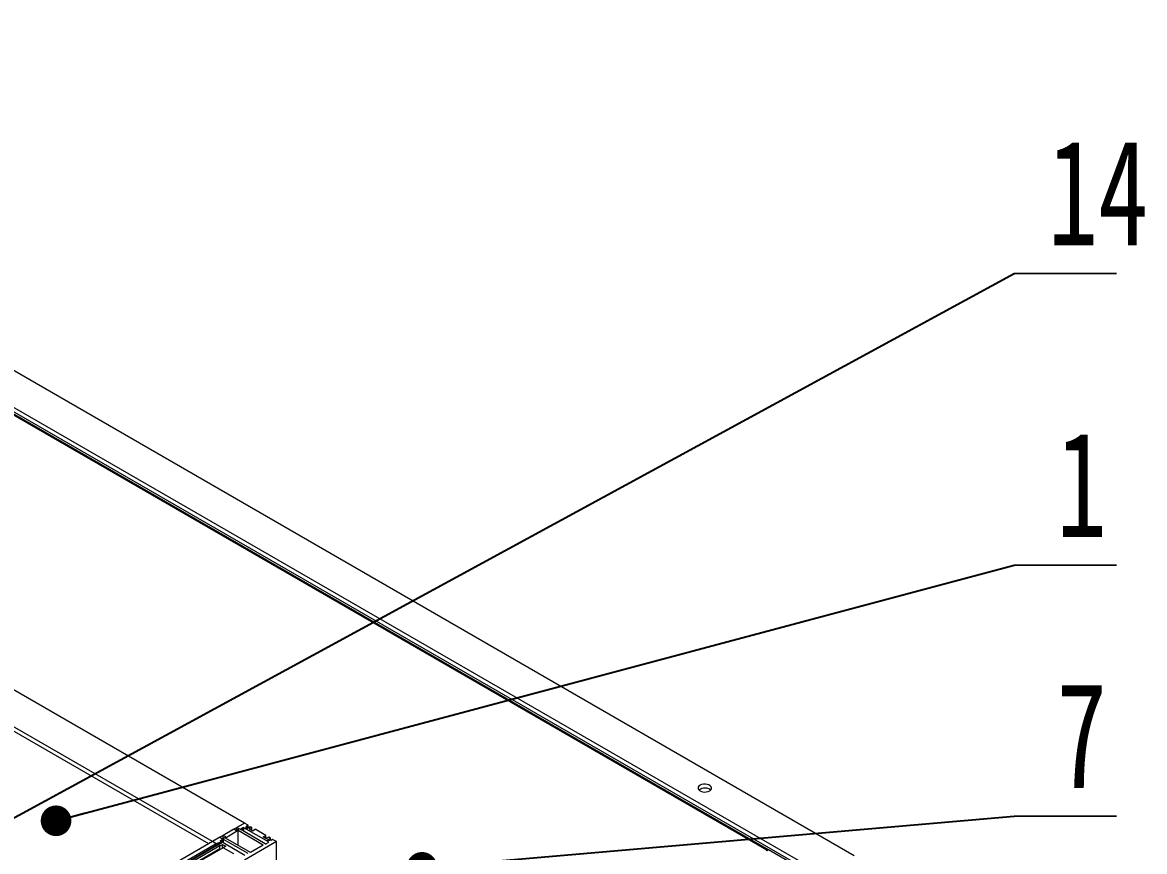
# Model space of a CAD drawing. Header units: millimetres. Extents: x 2 to 8402, y 4 to 5944.
# Drawn here: x 4366 to 5110, y 2540 to 3090 of the extents above; entities that cross this region are included whole.
import ezdxf

# ---------------------------------------------------------------- set-up
doc = ezdxf.new("R2010")
doc.units = ezdxf.units.MM
doc.header["$LTSCALE"] = 20
doc.layers.add('A-TITLEBLOCK', color=7, linetype='Continuous', lineweight=15)
doc.styles.add('SLDTEXTSTYLE1', font='TXT', dxfattribs={"width": 0.7})
doc.dimstyles.new('SLDDIMSTYLE1', dxfattribs={"dimtxt": 0.18, "dimasz": 20.32, "dimexe": 0, "dimexo": 0.0625, "dimgap": 0, "dimtad": 0, "dimtih": 1, "dimtoh": 1, "dimdec": 0, "dimrnd": 1e-09, "dimzin": 0, "dimdsep": 46, "dimtxsty": 'Standard', "dimblk1": 'DOT', "dimblk2": 'DOT', "dimsah": 1, "dimcen": 0.09, "dimadec": 0, "dimazin": 0, "dimtfac": 20.32, "dimtdec": 0, "dimtofl": 0, "dimtmove": 0, "dimatfit": 3, "dimldrblk": 'DOT', "dimfxl": 0, "dimfrac": 2, "dimtolj": 1, "dimtzin": 0, "dimarcsym": 0})

# ---------------------------------------------------------------- blocks, each defined once
blk = doc.blocks.new('SW_NOTE_4')
at = {"layer": 'A-TITLEBLOCK', "color": 0}
for p, q in [((0, 0), (67.91, 0)), ((67.91, 0), (0, 0)), ((0, 0), (67.91, 0)), ((67.91, 0), (0, 0)), ((0, 0), (67.91, 0)), ((67.91, 0), (0, 0))]:
    blk.add_line(p, q, dxfattribs=at)
at = {"layer": 'A-TITLEBLOCK', "color": 0, "insert": (55.73, 88.71), "char_height": 70, "attachment_point": 2, "style": 'SLDTEXTSTYLE1'}
blk.add_mtext('14', dxfattribs=at)
blk = doc.blocks.new('_DOT')
at = {"color": 0, "linetype": 'ByBlock', "lineweight": -2}
blk.add_line((-0.5, 0), (-1, 0), dxfattribs=at)
at = {"color": 0, "linetype": 'ByBlock', "const_width": 0.5}
blk.add_lwpolyline([(-0.25, 0, 1), (0.25, 0, 1)], format="xyb", close=True, dxfattribs=at)
blk = doc.blocks.new('SW_NOTE_5')
at = {"layer": 'A-TITLEBLOCK', "color": 0}
for p, q in [((0, 0), (67.91, 0)), ((67.91, 0), (0, 0)), ((0, 0), (67.91, 0)), ((67.91, 0), (0, 0)), ((0, 0), (67.91, 0)), ((67.91, 0), (0, 0))]:
    blk.add_line(p, q, dxfattribs=at)
at = {"layer": 'A-TITLEBLOCK', "color": 0, "insert": (44.89, 88.71), "char_height": 70, "attachment_point": 2, "style": 'SLDTEXTSTYLE1'}
blk.add_mtext('7', dxfattribs=at)
blk = doc.blocks.new('SW_NOTE_19')
at = {"layer": 'A-TITLEBLOCK', "color": 0}
for p, q in [((0, 0), (67.91, 0)), ((67.91, 0), (0, 0)), ((0, 0), (67.91, 0)), ((67.91, 0), (0, 0)), ((0, 0), (67.91, 0)), ((67.91, 0), (0, 0))]:
    blk.add_line(p, q, dxfattribs=at)
at = {"layer": 'A-TITLEBLOCK', "color": 0, "insert": (44.84, 88.71), "char_height": 70, "attachment_point": 2, "style": 'SLDTEXTSTYLE1'}
blk.add_mtext('1', dxfattribs=at)

msp = doc.modelspace()

# ---------------------------------------------------------------- linework, layer by layer
at = {"color": 7, "linetype": 'Continuous', "lineweight": 15}
for p, q in [((4513.217, 2559.024), (3593.271, 3090.097)), ((4492.004, 2546.778), (3572.058, 3077.851)), ((4489.529, 2545.349), (3572.058, 3074.993)), ((4917.682, 2537.347), (3997.736, 3068.421)), ((4896.469, 2525.101), (3976.523, 3056.175)), ((4893.994, 2523.672), (3976.523, 3053.317)), ((4860.76, 2541.225), (4012.02, 3031.192)), ((4012.02, 3030.784), (4859.841, 2541.347)), ((4860.241, 2541.387), (4012.42, 3030.823)), ((4513.217, 2559.024), (4492.004, 2546.778)), ((4506.146, 2554.942), (4499.075, 2550.86)), ((4509.151, 2554.023), (4500.666, 2549.125)), ((4507.914, 2553.921), (4506.146, 2554.942)), ((4510.035, 2555.146), (4507.914, 2553.921)), ((4513.217, 2559.024), (4508.268, 2556.166)), ((4508.268, 2556.166), (4510.035, 2555.146)), ((4508.268, 2554.125), (4508.268, 2556.166)), ((4525.768, 2544.43), (4509.151, 2554.023)), ((4509.151, 2544.226), (4509.151, 2554.023)), ((4512.157, 2555.962), (4510.742, 2555.146)), ((4527.006, 2545.349), (4510.742, 2554.738)), ((4529.127, 2546.573), (4512.864, 2555.962)), ((4515.692, 2557.595), (4513.217, 2559.024)), ((4514.985, 2556.779), (4513.924, 2556.166)), ((4513.924, 2556.166), (4514.985, 2555.554)), ((4515.692, 2557.595), (4514.632, 2556.983)), ((4514.632, 2556.983), (4514.985, 2556.779)), ((4514.985, 2555.554), (4517.106, 2556.779)), ((4514.985, 2555.554), (4514.985, 2556.779)), ((4515.692, 2555.962), (4515.692, 2557.595)), ((4518.167, 2556.166), (4516.399, 2555.146)), ((4516.399, 2555.146), (4518.521, 2553.921)), ((4517.106, 2556.779), (4518.167, 2556.166)), ((4518.167, 2554.125), (4518.167, 2556.166)), ((4518.521, 2553.921), (4520.288, 2554.942)), ((4527.359, 2550.86), (4520.288, 2554.942)), ((4492.004, 2546.778), (4385.938, 2485.547)), ((4496.954, 2549.635), (4492.004, 2546.778)), ((4494.479, 2545.349), (4492.004, 2546.778)), ((4494.479, 2545.349), (4495.54, 2545.961)), ((4495.54, 2545.961), (4495.893, 2545.757)), ((4495.54, 2544.328), (4495.54, 2545.961)), ((4495.893, 2545.757), (4496.954, 2546.369)), ((4496.954, 2549.635), (4498.722, 2548.614)), ((4496.954, 2546.369), (4498.015, 2545.757)), ((4496.954, 2545.145), (4496.954, 2546.369)), ((4497.307, 2547.39), (4498.722, 2548.206)), ((4513.571, 2537.593), (4497.307, 2546.982)), ((4498.722, 2548.614), (4500.843, 2549.839)), ((4500.843, 2549.839), (4499.075, 2550.86)), ((4499.075, 2548.819), (4499.075, 2550.86)), ((4515.692, 2538.818), (4499.429, 2548.206)), ((4517.283, 2539.532), (4500.666, 2549.125)), ((4534.43, 2546.778), (4513.217, 2534.531)), ((4525.592, 2549.839), (4527.359, 2550.86)), ((4527.713, 2548.614), (4525.592, 2549.839)), ((4527.359, 2548.819), (4527.359, 2550.86)), ((4529.481, 2549.635), (4527.713, 2548.614)), ((4529.127, 2546.165), (4527.713, 2545.349)), ((4528.42, 2547.798), (4530.541, 2549.023)), ((4529.481, 2547.186), (4528.42, 2547.798)), ((4530.541, 2549.023), (4529.481, 2549.635)), ((4530.541, 2547.798), (4529.481, 2547.186)), ((4530.541, 2547.798), (4530.541, 2549.023)), ((4530.895, 2547.594), (4530.541, 2547.798)), ((4531.956, 2548.206), (4530.895, 2547.594)), ((4534.43, 2546.778), (4531.956, 2548.206)), ((4534.43, 1737.586), (4534.43, 2546.778)), ((4494.479, 2545.349), (4388.413, 2484.118)), ((4494.479, 2544.124), (4388.413, 2482.893)), ((4495.893, 2544.532), (4389.827, 2483.302)), ((4496.954, 2543.92), (4390.888, 2482.69)), ((4496.954, 2541.879), (4390.888, 2480.648)), ((4499.075, 2542.696), (4393.009, 2481.465)), ((4494.479, 2544.124), (4494.479, 2545.349)), ((4494.479, 2544.124), (4494.832, 2543.92)), ((4498.015, 2545.757), (4495.893, 2544.532)), ((4495.893, 2544.533), (4495.893, 2545.757)), ((4496.954, 2543.92), (4495.893, 2544.532)), ((4496.954, 2543.92), (4498.722, 2544.941)), ((4496.954, 2541.879), (4496.954, 2543.92)), ((4496.954, 2541.879), (4497.307, 2541.675)), ((4498.722, 2544.941), (4500.843, 2543.716)), ((4498.722, 2542.491), (4498.722, 2544.941)), ((4500.843, 2543.716), (4499.075, 2542.696)), ((4506.146, 2538.613), (4499.075, 2542.696)), ((4525.768, 2544.43), (4517.283, 2539.532)), ((4859.275, 2541.021), (4859.841, 2541.347)), ((4859.841, 2540.694), (4859.275, 2541.021)), ((4860.972, 2541.347), (4859.841, 2540.694)), ((4892.792, 2522.978), (4860.972, 2541.347))]:
    msp.add_line(p, q, dxfattribs=at)
at = {"color": 8, "linetype": 'Continuous', "lineweight": 15}
for p, q in [((4510.742, 2554.738), (4510.742, 2555.146)), ((4512.157, 2553.921), (4512.157, 2555.962)), ((4512.864, 2553.513), (4512.864, 2555.962)), ((4497.307, 2546.982), (4497.307, 2547.39)), ((4498.722, 2546.165), (4498.722, 2548.206)), ((4499.429, 2545.757), (4499.429, 2548.206)), ((4529.127, 2546.165), (4529.127, 2546.573)), ((4859.841, 2541.347), (4859.841, 2540.694))]:
    msp.add_line(p, q, dxfattribs=at)
at = {"color": 7, "linetype": 'Continuous', "lineweight": 15, "flags": 128}
msp.add_lwpolyline([(4821.869, 2580.413), (4822.637, 2581.005), (4823.085, 2581.698), (4823.176, 2582.435), (4822.904, 2583.158), (4822.29, 2583.807), (4821.384, 2584.329), (4820.26, 2584.684), (4819.008, 2584.841), (4817.731, 2584.788), (4816.531, 2584.53), (4815.505, 2584.087), (4814.738, 2583.495), (4814.29, 2582.802), (4814.199, 2582.065), (4814.471, 2581.342), (4815.085, 2580.693), (4815.991, 2580.17), (4817.115, 2579.816), (4818.366, 2579.659), (4819.644, 2579.711), (4820.844, 2579.97), (4821.869, 2580.413)], dxfattribs=at)
at = {"color": 7, "linetype": 'Continuous', "lineweight": 15}
for centre, radius, start, end in [((4818.687, 2575.951), 6.3, 52.11281, 127.88719), ((4510.82, 2554.942), 0.218, 110.791331, 249.214585), ((4512.51, 2555.28), 0.769, 62.61025, 117.387778), ((4497.385, 2547.186), 0.218, 110.790725, 249.212232), ((4499.075, 2547.524), 0.769, 62.611345, 117.386684), ((4529.05, 2546.369), 0.218, 290.789058, 69.216857), ((4527.359, 2546.031), 0.769, 242.611345, 297.386684), ((4860.062, 2541.076), 0.349, 350.786807, 129.202441)]:
    msp.add_arc(centre, radius, start, end, dxfattribs=at)

# ---------------------------------------------------------------- block references
at = {"layer": 'A-TITLEBLOCK'}
for name, p in [('SW_NOTE_4', (5023.769, 2923.599)), ('SW_NOTE_19', (5023.769, 2730.051)), ('SW_NOTE_5', (5023.769, 2563.667))]:
    msp.add_blockref(name, p, dxfattribs=at)

# ---------------------------------------------------------------- leaders
for points in [[(4206.126, 2478.601), (5023.769, 2923.599)], [(4388.26, 2560.57), (5023.769, 2730.051)], [(4631.016, 2529.693), (5023.769, 2563.667)]]:
    msp.add_leader(points, dimstyle='SLDDIMSTYLE1', dxfattribs=at)

doc.saveas('drawing.dxf')
